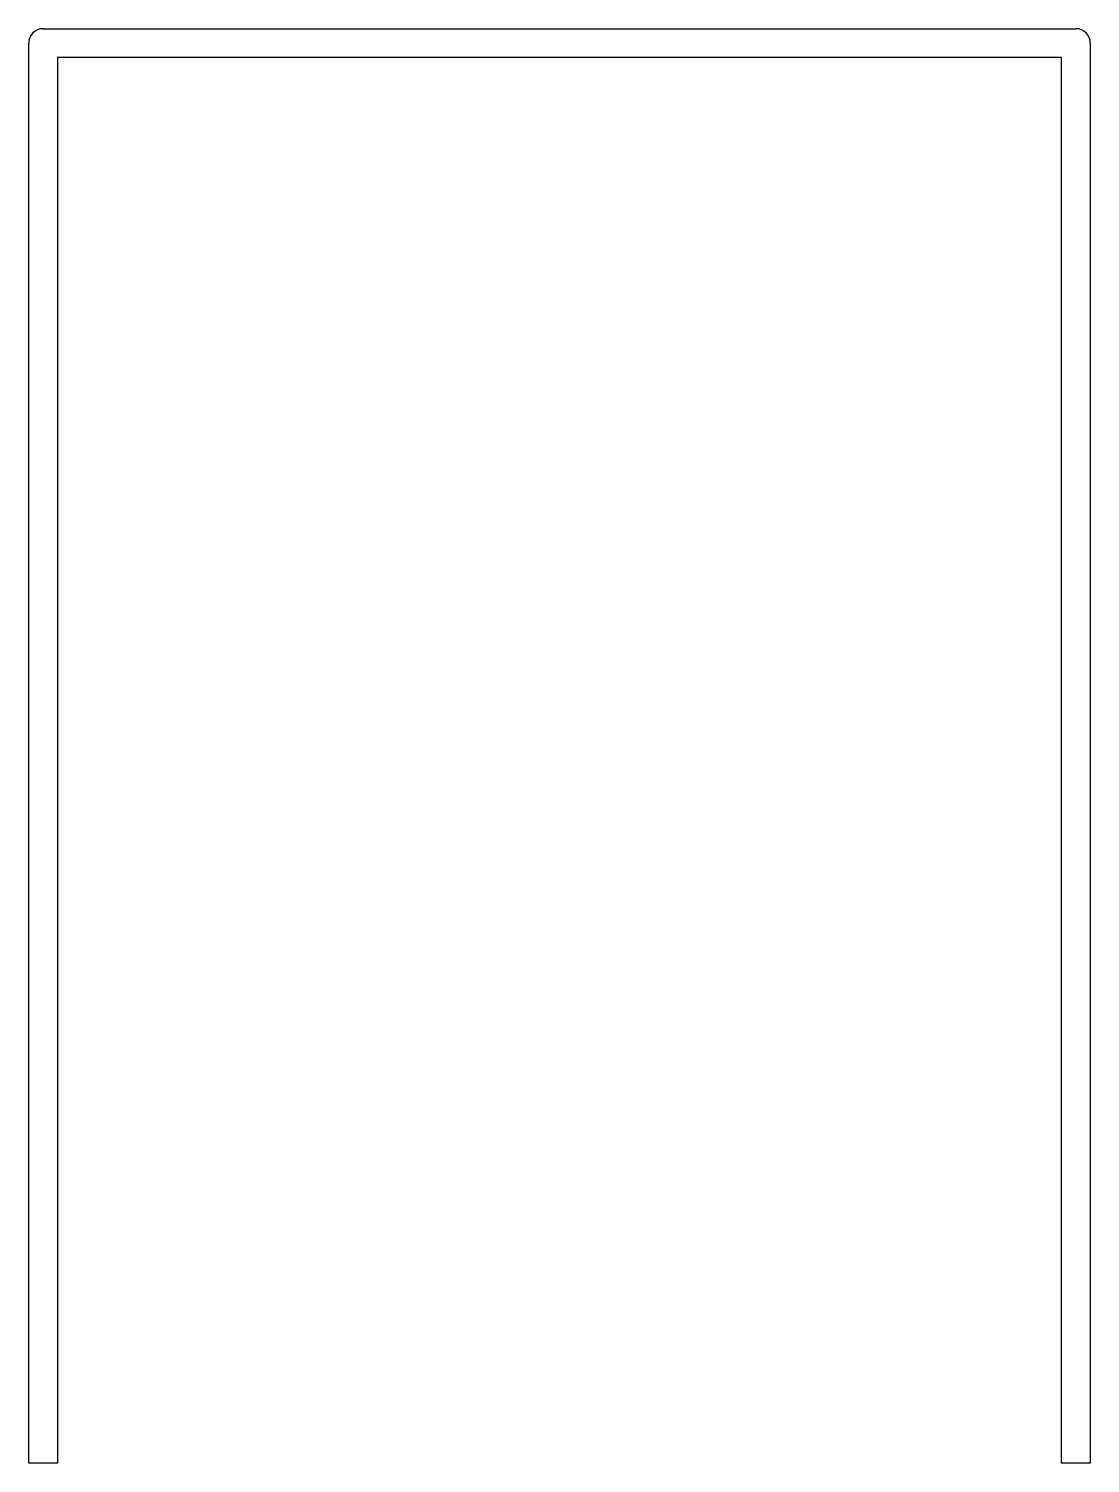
# Model space of a CAD drawing. Header units: millimetres. Extents: x -37 to 37, y 0 to 100.
import ezdxf

# ---------------------------------------------------------------- set-up
doc = ezdxf.new("R2010")
doc.units = ezdxf.units.MM

msp = doc.modelspace()

# ---------------------------------------------------------------- linework, layer by layer
at = {"color": 7, "linetype": 'Continuous', "lineweight": 25}
for p, q in [((-36, 100), (36, 100)), ((-37, 0), (-37, 99)), ((37, 99), (37, 0)), ((35, 98), (-35, 98)), ((-35, 98), (-35, 0)), ((35, 0), (35, 98)), ((-35, 0), (-37, 0)), ((37, 0), (35, 0))]:
    msp.add_line(p, q, dxfattribs=at)
for centre, start, end in [((-36, 99), 90, 180), ((36, 99), 0, 90)]:
    msp.add_arc(centre, 1, start, end, dxfattribs=at)

doc.saveas('drawing.dxf')
